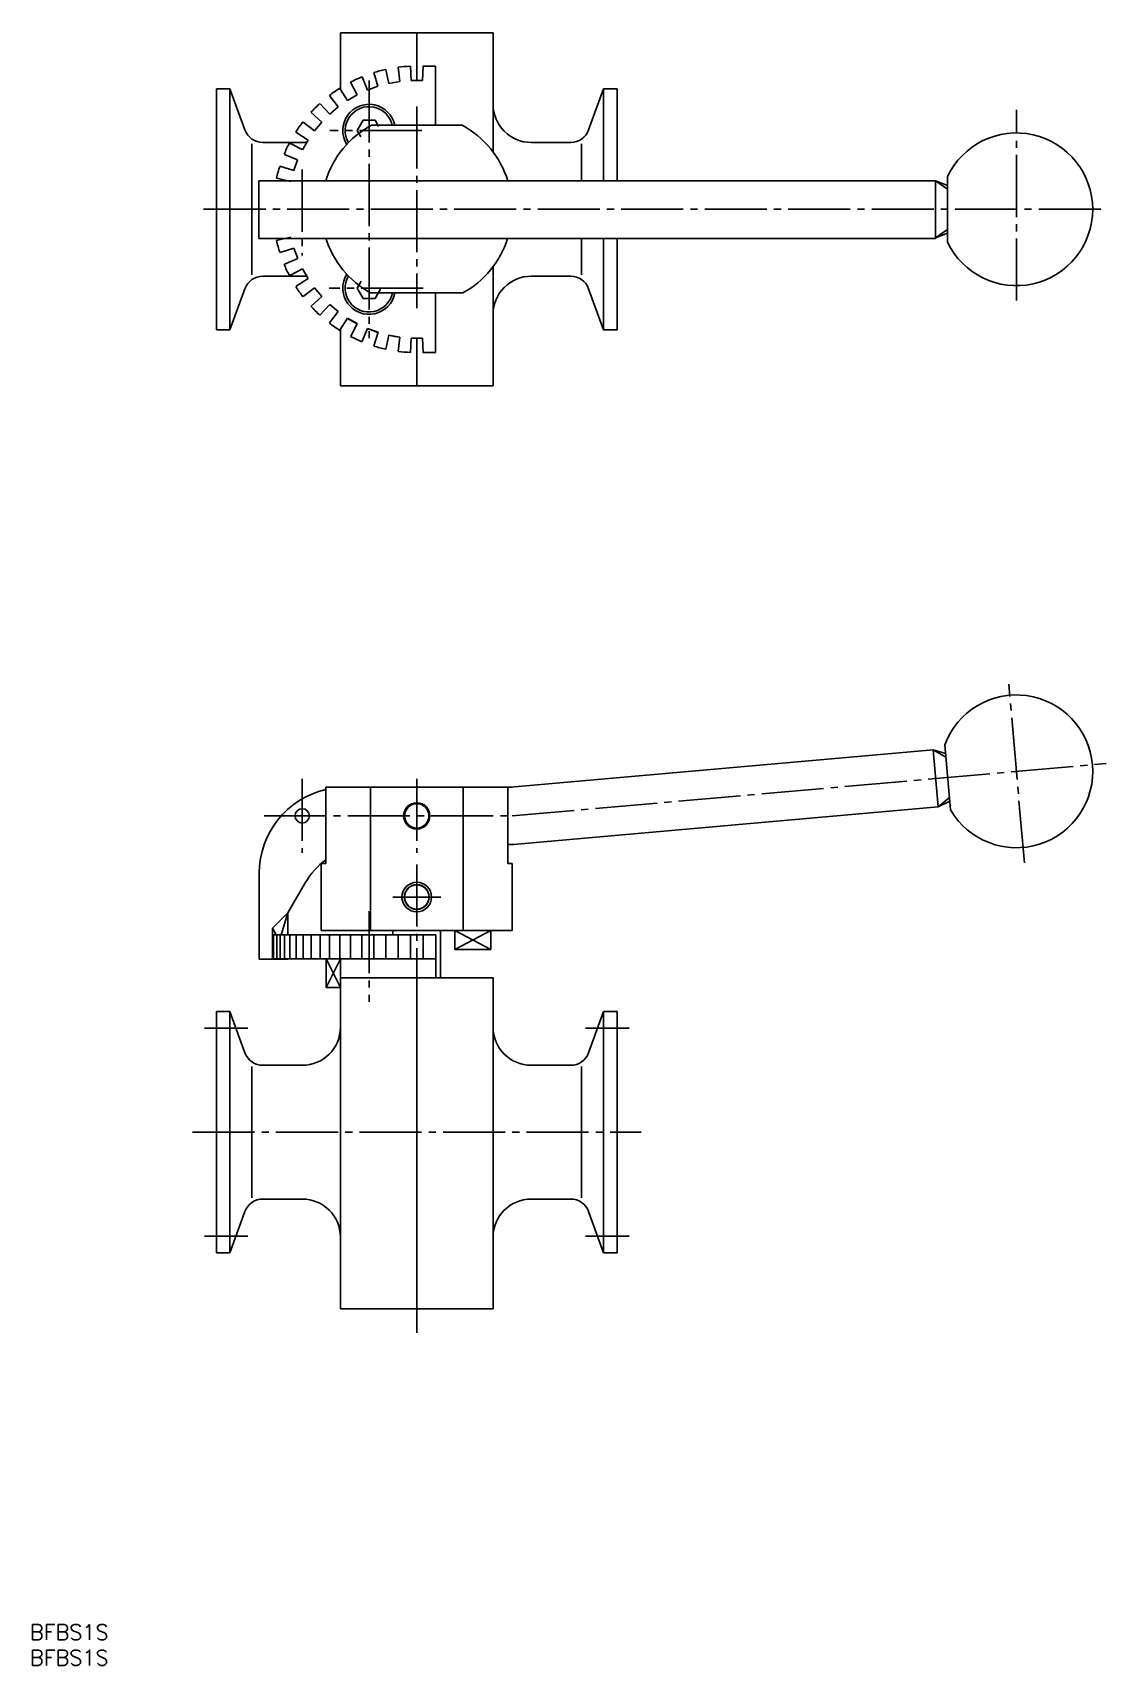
# Model space of a CAD drawing. Extents: x 55 to 280, y 146 to 488.
import ezdxf

# ---------------------------------------------------------------- set-up
doc = ezdxf.new("R2010")
doc.units = 0
doc.linetypes.add('CENTER', pattern=[17.5, 13, -1.5, 1.5, -1.5])
doc.layers.get('0').update_dxf_attribs({"linetype": 'CONTINUOUS'})
doc.layers.add('CENTER', color=1, linetype='CENTER')
doc.styles.get("Standard").update_dxf_attribs({"font": 'txt.shx', "bigfont": '@extfont2.shx'})

msp = doc.modelspace()

# ---------------------------------------------------------------- linework, layer by layer
at = {"color": 7, "linetype": 'CONTINUOUS'}
for p, q in [((135.8, 488.3), (119.8, 488.3)), ((119.8, 476.43), (119.8, 488.3)), ((135.8, 488.3), (151.8, 488.3)), ((135.8, 488.3), (135.8, 478.29)), ((151.8, 463.3), (151.8, 488.3)), ((125.48, 476.24), (124.33, 479.03)), ((127.67, 477.08), (126.77, 479.94)), ((129.96, 477.67), (129.31, 480.6)), ((132.27, 478.1), (131.88, 481.08)), ((134.5, 481.28), (134.63, 478.28)), ((136.98, 478.3), (137.11, 481.3)), ((137.1, 481.3), (139.7, 481.3)), ((139.7, 481.3), (139.7, 468.9)), ((93.8, 451.3), (93.8, 476.55)), ((93.8, 476.55), (96.65, 476.55)), ((96.65, 476.55), (96.65, 426.05)), ((99.79, 467.94), (96.65, 476.55)), ((121.3, 474.08), (119.69, 476.61)), ((123.32, 475.27), (121.93, 477.94)), ((125.47, 476.25), (127.67, 477.08)), ((129.96, 477.67), (132.27, 478.1)), ((134.63, 478.28), (136.98, 478.3)), ((135.8, 478.3), (136.98, 478.3)), ((171.82, 467.94), (174.95, 476.55)), ((174.95, 457.27), (174.95, 476.55)), ((177.8, 476.55), (174.95, 476.55)), ((177.8, 457.27), (177.8, 476.55)), ((117.56, 471.22), (115.54, 473.43)), ((119.35, 472.74), (117.52, 475.12)), ((117.56, 471.22), (119.35, 472.74)), ((121.3, 474.08), (123.32, 475.27)), ((114.38, 467.75), (112, 469.57)), ((115.88, 469.56), (113.66, 471.59)), ((114.38, 467.75), (115.88, 469.56)), ((123.3, 467.8), (124.55, 469.97)), ((124.55, 469.97), (127.05, 469.97)), ((145.3, 468.9), (126.3, 468.9)), ((127.05, 469.97), (127.81, 468.66)), ((103.55, 465.3), (111.8, 465.3)), ((111.77, 463.82), (109.19, 465.16)), ((113.01, 465.82), (110.48, 467.43)), ((111.85, 463.78), (113.01, 465.82)), ((123.66, 467.19), (123.3, 467.8)), ((168.06, 465.3), (159.8, 465.3)), ((101.26, 465.03), (101.26, 437.58)), ((110.83, 461.64), (108.06, 462.79)), ((170.35, 465.03), (170.35, 457.27)), ((110.05, 459.43), (107.1, 460.36)), ((110.05, 459.43), (110.83, 461.64)), ((102.71, 457.27), (244.5, 457.27)), ((102.71, 457.27), (102.71, 445.18)), ((109.42, 457.15), (106.41, 457.82)), ((244.5, 445.3), (244.5, 457.3)), ((247, 456.3), (244.5, 457.3)), ((247, 455.55), (244.5, 457.3)), ((247, 458.16), (247, 444.45)), ((93.8, 451.3), (93.8, 426.05)), ((102.71, 445.18), (244.5, 445.18)), ((108.16, 445.18), (106.41, 444.79)), ((108.16, 445.18), (109.44, 445.46)), ((170.35, 445.18), (170.35, 437.58)), ((174.95, 426.05), (174.95, 445.18)), ((177.8, 445.18), (177.8, 426.05)), ((247, 447.05), (244.5, 445.3)), ((247, 446.3), (244.5, 445.3)), ((110.03, 443.17), (107.17, 442.27)), ((110.85, 440.97), (110.03, 443.17)), ((110.85, 440.97), (108.08, 439.83)), ((111.83, 438.82), (109.17, 437.44)), ((113.03, 436.8), (111.83, 438.82)), ((151.8, 439.3), (151.8, 414.3)), ((99.79, 434.67), (96.65, 426.05)), ((103.55, 437.3), (111.8, 437.3)), ((113.03, 436.8), (110.5, 435.19)), ((114.37, 434.85), (111.98, 433.02)), ((115.89, 433.06), (114.37, 434.85)), ((123.66, 435.42), (123.3, 434.8)), ((123.3, 434.8), (124.55, 432.64)), ((168.06, 437.3), (159.8, 437.3)), ((171.82, 434.67), (174.95, 426.05)), ((115.89, 433.06), (113.68, 431.04)), ((117.55, 431.38), (115.52, 429.16)), ((119.36, 429.88), (117.55, 431.38)), ((124.55, 432.64), (127.05, 432.64)), ((126.12, 433.8), (145.49, 433.8)), ((127.05, 432.64), (127.73, 433.8)), ((139.7, 433.8), (139.7, 421.31)), ((119.36, 429.88), (117.54, 427.5)), ((121.29, 428.51), (119.67, 425.98)), ((123.33, 427.35), (121.29, 428.51)), ((93.8, 426.05), (96.65, 426.05)), ((119.8, 426.18), (119.8, 414.3)), ((123.33, 427.35), (121.95, 424.69)), ((125.47, 426.34), (124.32, 423.56)), ((127.68, 425.55), (125.47, 426.34)), ((127.68, 425.55), (126.78, 422.69)), ((129.96, 424.94), (129.31, 422.01)), ((129.96, 424.94), (132.27, 424.51)), ((132.27, 424.51), (131.88, 421.53)), ((134.5, 421.33), (134.63, 424.33)), ((134.63, 424.33), (136.98, 424.31)), ((135.8, 424.32), (135.8, 414.3)), ((135.8, 424.31), (136.98, 424.31)), ((136.98, 424.31), (137.11, 421.31)), ((177.8, 426.05), (174.95, 426.05)), ((137.1, 421.31), (139.7, 421.31)), ((135.8, 414.3), (119.8, 414.3)), ((135.8, 414.3), (151.8, 414.3)), ((246.46, 339.15), (247.65, 325.49)), ((155.52, 330.25), (244.04, 338.08)), ((246.69, 336.56), (244.04, 338.08)), ((246.62, 337.3), (244.04, 338.08)), ((245.09, 326.13), (244.04, 338.08)), ((116.73, 330.25), (116.73, 314.25)), ((116.73, 330.25), (120.8, 330.25)), ((120.8, 330.25), (155.8, 330.25)), ((126.12, 330.25), (126.12, 300.25)), ((145.49, 330.25), (145.49, 300.25)), ((154.88, 330.25), (154.88, 314.25)), ((156.04, 318.25), (245.09, 326.13)), ((247.43, 328.09), (245.09, 326.13)), ((247.49, 327.34), (245.09, 326.13)), ((154.88, 318.25), (156.04, 318.25)), ((102.8, 312.25), (102.8, 294.25)), ((115.8, 314.25), (115.8, 300.25)), ((115.8, 314.25), (116.73, 314.25)), ((154.88, 314.25), (155.8, 314.25)), ((155.8, 314.25), (155.8, 300.25)), ((108.8, 303.95), (112.44, 310.25)), ((105.6, 300.75), (108.8, 303.95)), ((107.37, 299.3), (108.8, 303.95)), ((108.8, 303.95), (108.8, 299.3)), ((105.6, 300.75), (105.6, 294.25)), ((105.6, 300.75), (106.32, 299.3)), ((105.8, 299.3), (105.8, 294.3)), ((139.8, 299.3), (105.8, 299.3)), ((115.8, 300.25), (155.8, 300.25)), ((130.8, 299.3), (130.8, 300.25)), ((139.8, 290.3), (139.8, 299.3)), ((140.8, 290.3), (140.8, 300.25)), ((143.8, 300.25), (143.8, 296.25)), ((151.3, 300.25), (151.3, 296.25)), ((102.8, 294.25), (108.8, 294.25)), ((105.8, 294.25), (105.82, 294.3)), ((139.8, 294.3), (105.8, 294.3)), ((108.78, 294.3), (108.8, 294.25)), ((108.8, 294.3), (108.8, 294.25)), ((116.8, 294.3), (116.8, 288.3)), ((119.8, 294.3), (119.8, 288.3)), ((143.8, 296.25), (151.3, 296.25)), ((119.8, 288.3), (116.8, 288.3)), ((135.8, 290.3), (119.8, 290.3)), ((130.8, 290.3), (119.8, 290.3)), ((119.8, 258), (119.8, 290.3)), ((135.8, 290.3), (151.8, 290.3)), ((135.8, 290.3), (135.8, 221)), ((151.8, 258), (151.8, 290.3)), ((93.8, 283.25), (96.65, 283.25)), ((93.8, 258), (93.8, 283.25)), ((96.65, 283.25), (96.65, 232.75)), ((99.79, 274.63), (96.65, 283.25)), ((171.82, 274.63), (174.95, 283.25)), ((174.95, 232.75), (174.95, 283.25)), ((177.8, 283.25), (174.95, 283.25)), ((177.8, 258), (177.8, 283.25)), ((101.26, 244.27), (101.26, 271.72)), ((103.55, 272), (111.8, 272)), ((168.06, 272), (159.8, 272)), ((170.35, 271.72), (170.35, 244.27)), ((93.8, 258), (93.8, 232.75)), ((119.8, 258), (119.8, 221)), ((151.8, 258), (151.8, 221)), ((177.8, 258), (177.8, 232.75)), ((103.55, 244), (111.8, 244)), ((168.06, 244), (159.8, 244)), ((99.79, 241.37), (96.65, 232.75)), ((171.82, 241.37), (174.95, 232.75)), ((93.8, 232.75), (96.65, 232.75)), ((177.8, 232.75), (174.95, 232.75)), ((135.8, 221), (119.8, 221)), ((135.8, 221), (151.8, 221))]:
    msp.add_line(p, q, dxfattribs=at)
at = {"color": 3, "linetype": 'CONTINUOUS'}
for p, q in [((106.51, 294.3), (106.51, 299.3)), ((107.19, 299.3), (107.19, 294.3)), ((108.08, 299.3), (108.08, 294.3)), ((109.19, 299.3), (109.19, 294.3)), ((110.5, 299.3), (110.5, 294.3)), ((112, 299.3), (112, 294.3)), ((113.68, 299.3), (113.68, 294.3)), ((115.53, 299.3), (115.53, 294.3)), ((117.53, 299.3), (117.53, 294.3)), ((119.68, 299.3), (119.68, 294.3)), ((121.94, 299.3), (121.94, 294.3)), ((124.32, 299.3), (124.32, 294.3)), ((126.78, 299.3), (126.78, 294.3)), ((129.3, 299.29), (129.3, 294.3)), ((131.88, 299.3), (131.88, 294.3)), ((134.49, 299.3), (134.49, 294.3)), ((137.11, 299.3), (137.11, 294.3)), ((143.8, 300.25), (151.3, 296.25)), ((151.3, 300.25), (143.8, 296.25)), ((116.8, 288.3), (119.8, 294.3)), ((116.8, 294.3), (119.8, 288.3))]:
    msp.add_line(p, q, dxfattribs=at)
at = {"color": 7, "linetype": 'CONTINUOUS'}
for points in [[(127.81, 468.66), (127.05, 469.97), (124.55, 469.97), (123.3, 467.8), (124.08, 466.47)], [(124.14, 436.25), (123.3, 434.8), (124.55, 432.64), (127.05, 432.64), (128.17, 434.58)]]:
    msp.add_lwpolyline(points, dxfattribs=at)
for centre, radius in [((111.8, 324.25), 1.5), ((135.8, 324.25), 2.75), ((135.8, 324.25), 2.55), ((135.8, 307.25), 3.1), ((135.8, 307.25), 2.6), ((135.8, 307.25), 2.55)]:
    msp.add_circle(centre, radius, dxfattribs=at)
for centre, radius, start, end in [((135.7, 451.3), 30, 112.3029, 117.3269), ((135.7, 451.3), 30, 102.2921, 107.3131), ((135.7, 451.3), 30, 92.2874, 97.3054), ((135.7, 451.3), 30, 122.3194, 127.3461), ((135.7, 451.3), 27, 89.7716, 92.2646), ((135.7, 451.3), 30, 132.3412, 137.3704), ((125.8, 467.8), 5.5, 11.537, 211.8933), ((125.8, 467.8), 5, 12.709, 210.4017), ((159.8, 473.3), 8, 180, 270), ((135.7, 451.3), 30, 142.3676, 147.3988), ((135.8, 451.3), 20, 118.3576, 162.6574), ((135.8, 451.3), 20, 118.3576, 162.6574), ((135.8, 451.3), 20, 17.3548, 61.6424), ((135.8, 451.3), 20, 17.3548, 61.6424), ((103.55, 469.3), 4, 200, 270), ((135.7, 451.3), 30, 152.3978, 157.4306), ((111.8, 473.3), 8, 270, 276.7763), ((168.06, 469.3), 4, 270, 340), ((261.45, 451.3), 16, 205.3769, 154.6231), ((135.7, 451.3), 30, 162.4309, 167.4648), ((135.7, 451.3), 30, 192.5372, 197.5711), ((135.8, 451.3), 20, 197.4293, 241.045), ((135.8, 451.3), 20, 298.955, 342.1671), ((135.8, 451.3), 20, 298.955, 342.1671), ((135.7, 451.3), 30, 202.5714, 207.6042), ((103.55, 433.3), 4, 90, 160), ((135.7, 451.3), 30, 212.6032, 217.6344), ((111.8, 429.3), 8, 83.1204, 90), ((125.8, 434.8), 5.5, 148.1067, 349.5243), ((125.8, 434.8), 5, 149.5983, 348.463), ((159.8, 429.3), 8, 90, 180), ((168.06, 433.3), 4, 20, 90), ((135.7, 451.3), 30, 222.6316, 227.6608), ((135.7, 451.3), 27, 237.7008, 242.6954), ((135.7, 451.3), 30, 232.6558, 237.6826), ((135.7, 451.3), 30, 242.6731, 247.6971), ((135.7, 451.3), 27, 247.7192, 252.7106), ((135.7, 451.3), 27, 257.7302, 262.7183), ((135.7, 451.3), 27, 267.7354, 270.2284), ((135.7, 451.3), 30, 252.6869, 257.7079), ((135.7, 451.3), 30, 262.6946, 267.7126), ((261.46, 333.58), 16, 210.3769, 159.6231), ((120.8, 312.25), 18, 103.0969, 180), ((126.3, 302.25), 16, 126.7469, 150), ((111.8, 280), 8, 270, 0), ((159.8, 280), 8, 180, 270), ((103.55, 276), 4, 200, 270), ((168.06, 276), 4, 270, 340), ((103.55, 240), 4, 90, 160), ((111.8, 236), 8, 0, 90), ((159.8, 236), 8, 90, 180), ((168.06, 240), 4, 20, 90)]:
    msp.add_arc(centre, radius, start, end, dxfattribs=at)
at = {"layer": 'CENTER', "color": 1, "linetype": 'CENTER'}
for p, q in [((125.8, 478.3), (125.8, 424.3)), ((135.8, 472.83), (135.8, 430.57)), ((261.45, 432.18), (261.45, 472.14)), ((136.83, 467.8), (117.61, 467.8)), ((111.8, 459.61), (111.8, 441.63)), ((91.14, 451.3), (280.31, 451.3)), ((137.17, 434.8), (117.43, 434.8)), ((263.13, 314.42), (259.86, 351.87)), ((155.8, 324.25), (280.24, 335.23)), ((111.8, 332), (111.8, 316.5)), ((135.8, 332), (135.8, 316.5)), ((103.83, 324.25), (155.8, 324.25)), ((135.8, 314.05), (135.8, 216)), ((130.75, 307.25), (140.85, 307.25)), ((125.8, 304.3), (125.8, 285.3)), ((91.3, 279.75), (100.43, 279.75)), ((180.3, 279.75), (171.18, 279.75)), ((88.8, 258), (182.8, 258)), ((91.3, 236.25), (100.43, 236.25)), ((180.3, 236.25), (171.18, 236.25))]:
    msp.add_line(p, q, dxfattribs=at)

# ---------------------------------------------------------------- texts
at = {"color": 7, "linetype": 'CONTINUOUS'}
for p in [(54.76, 151.66), (54.76, 146.32)]:
    msp.add_text('BFBS1S', height=3.2, dxfattribs=at).set_placement(p)

doc.saveas('drawing.dxf')
